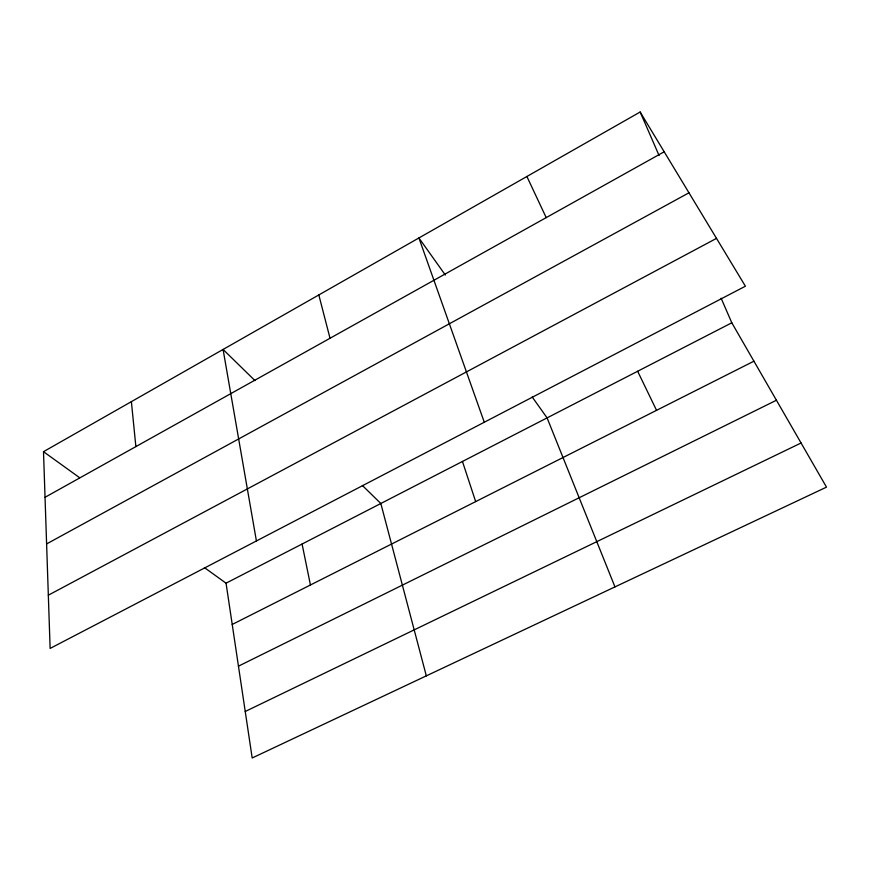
<?xml version="1.0" encoding="UTF-8"?>
<svg xmlns="http://www.w3.org/2000/svg" width="870" height="870" viewBox="0 0 870 870"><rect width="100%" height="100%" fill="white"/><g stroke="black" fill="none" stroke-linecap="round" stroke-linejoin="round"><path stroke-width="1.3" d="M43.5 451.682L640.157 112.012L745.405 286.208L50.123 648.433L43.5 451.682L79.638 477.717M45.033 497.303L664.18 151.782M46.61 543.924L688.964 192.803M48.328 595.2L716.499 238.38M204.406 567.588L226.048 583.183L731.8 322.792L721.121 298.214M232.225 624.453L753.931 361.191M238.456 666.159L776.432 400.243M245.242 711.486L801.063 442.993M254.964 380.592L223.079 349.446L256.411 540.955M362.398 485.493L380.832 503.502L426.322 675.859M445.309 275.018L418.916 237.956L484.285 422.244M532.19 396.981L547.089 417.894L614.959 586.902M731.8 322.792L826.5 487.135L252.191 757.987L226.048 583.183M637.645 371.272L656.556 410.335M526.894 176.49L546.208 217.62M640.157 112.012L659.079 155.534M462.448 461.47L475.672 501.609M318.822 294.941L330.024 338.267M302.086 544.044L310.438 584.988M131.381 401.646L135.872 446.614"/></g></svg>
